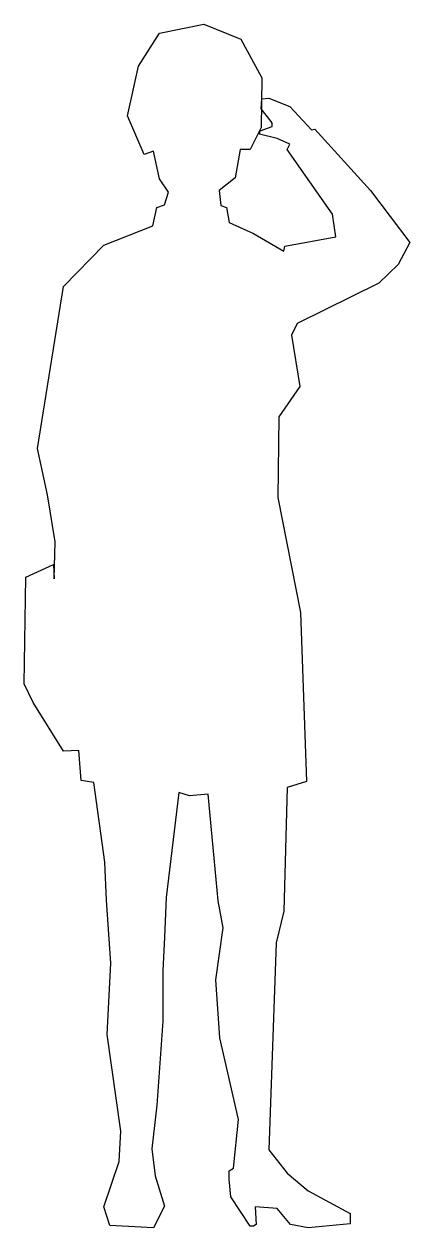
# Model space of a CAD drawing. Extents: x -11549 to -11000, y 10 to 1725.
import ezdxf

# ---------------------------------------------------------------- set-up
doc = ezdxf.new("R2010")
doc.units = 0
doc.layers.get('0').update_dxf_attribs({"linetype": 'CONTINUOUS'})

msp = doc.modelspace()

# ---------------------------------------------------------------- linework, layer by layer
at = {"color": 0}
for points in [[(-11356.7, 1711.6), (-11293.2, 1724.8), (-11240.5, 1703.2), (-11210.6, 1648.1), (-11211.8, 1577.5), (-11227.3, 1546.3), (-11241.7, 1546.3), (-11248.9, 1505.6), (-11271.6, 1487.6), (-11269.2, 1466.1), (-11260.9, 1463.7), (-11257.3, 1442.1), (-11222.5, 1426.6), (-11179.4, 1401.4), (-11178.2, 1408.6), (-11105.2, 1421.8), (-11110, 1454.1), (-11174.6, 1546.3), (-11171, 1553.5), (-11189, 1561.9), (-11214.2, 1567.9), (-11213, 1572.7), (-11196.2, 1578.7), (-11196.2, 1583.4), (-11197.4, 1585.8), (-11211.8, 1603.8), (-11210.6, 1618.2), (-11201, 1619.4), (-11171, 1607.4), (-11139.9, 1573.9), (-11135.1, 1575.1), (-11056.1, 1487.6), (-10999.8, 1413.4), (-11016.6, 1382.3), (-11044.1, 1355.9), (-11160.3, 1298.4), (-11168.7, 1281.7), (-11156.7, 1208.6), (-11186.6, 1165.5), (-11187.8, 1050.5), (-11155.5, 886.5), (-11147.1, 645.8), (-11174.6, 637.4), (-11179.4, 461.3), (-11190.2, 415.8), (-11201, 121.2), (-11174.6, 87.7), (-11144.7, 62.6), (-11084.8, 30.2), (-11084.8, 15.9), (-11144.7, 9.9), (-11169.8, 14.7), (-11189, 37.4), (-11220.1, 39.8), (-11218.9, 14.7), (-11222.5, 12.3), (-11227.3, 12.3), (-11254.9, 54.2), (-11257.3, 79.3), (-11257.3, 91.3), (-11251.3, 94.9), (-11244.1, 164.4), (-11270.4, 280.5), (-11276.4, 363.1), (-11265.7, 437.4), (-11272.8, 475.7), (-11287.2, 627.8), (-11313.6, 625.4), (-11329.1, 630.2), (-11347.1, 480.5), (-11349.5, 424.2), (-11351.9, 376.3), (-11351.9, 304.5), (-11360.3, 184.7), (-11367.4, 122.4), (-11362.7, 84.1), (-11349.5, 41), (-11365, 9.9), (-11427.3, 13.5), (-11435.7, 39.8), (-11414.1, 104.5), (-11411.8, 147.6), (-11430.9, 285.3), (-11426.1, 387.1), (-11432.1, 476.9), (-11434.5, 530.8), (-11450.1, 644.6), (-11468, 647), (-11471.6, 690.1), (-11493.2, 688.9), (-11536.3, 758.3), (-11549.5, 784.7), (-11547.1, 936.8), (-11507.6, 954.7), (-11506.4, 934.4), (-11505.2, 987.1), (-11515.9, 1054.1), (-11530.3, 1120), (-11493.2, 1351.1), (-11435.7, 1409.8), (-11366.2, 1437.3), (-11360.3, 1463.7), (-11349.5, 1467.3), (-11343.5, 1485.2), (-11356.7, 1504.4), (-11365, 1543.9), (-11378.2, 1539.1), (-11402.2, 1594.2), (-11386.6, 1664.9), (-11356.7, 1711.6)], [(-11356.7, 1711.6), (-11293.2, 1724.8), (-11240.5, 1703.2), (-11210.6, 1648.1), (-11211.8, 1577.5), (-11227.3, 1546.3), (-11241.7, 1546.3), (-11248.9, 1505.6), (-11271.6, 1487.6), (-11269.2, 1466.1), (-11260.9, 1463.7), (-11257.3, 1442.1), (-11222.5, 1426.6), (-11179.4, 1401.4), (-11178.2, 1408.6), (-11105.2, 1421.8), (-11110, 1454.1), (-11174.6, 1546.3), (-11171, 1553.5), (-11189, 1561.9), (-11214.2, 1567.9), (-11213, 1572.7), (-11196.2, 1578.7), (-11196.2, 1583.4), (-11197.4, 1585.8), (-11211.8, 1603.8), (-11210.6, 1618.2), (-11201, 1619.4), (-11171, 1607.4), (-11139.9, 1573.9), (-11135.1, 1575.1), (-11056.1, 1487.6), (-10999.8, 1413.4), (-11016.6, 1382.3), (-11044.1, 1355.9), (-11160.3, 1298.4), (-11168.7, 1281.7), (-11156.7, 1208.6), (-11186.6, 1165.5), (-11187.8, 1050.5), (-11155.5, 886.5), (-11147.1, 645.8), (-11174.6, 637.4), (-11179.4, 461.3), (-11190.2, 415.8), (-11201, 121.2), (-11174.6, 87.7), (-11144.7, 62.6), (-11084.8, 30.2), (-11084.8, 15.9), (-11144.7, 9.9), (-11169.8, 14.7), (-11189, 37.4), (-11220.1, 39.8), (-11218.9, 14.7), (-11222.5, 12.3), (-11227.3, 12.3), (-11254.9, 54.2), (-11257.3, 79.3), (-11257.3, 91.3), (-11251.3, 94.9), (-11244.1, 164.4), (-11270.4, 280.5), (-11276.4, 363.1), (-11265.7, 437.4), (-11272.8, 475.7), (-11287.2, 627.8), (-11313.6, 625.4), (-11329.1, 630.2), (-11347.1, 480.5), (-11349.5, 424.2), (-11351.9, 376.3), (-11351.9, 304.5), (-11360.3, 184.7), (-11367.4, 122.4), (-11362.7, 84.1), (-11349.5, 41), (-11365, 9.9), (-11427.3, 13.5), (-11435.7, 39.8), (-11414.1, 104.5), (-11411.8, 147.6), (-11430.9, 285.3), (-11426.1, 387.1), (-11432.1, 476.9), (-11434.5, 530.8), (-11450.1, 644.6), (-11468, 647), (-11471.6, 690.1), (-11493.2, 688.9), (-11536.3, 758.3), (-11549.5, 784.7), (-11547.1, 936.8), (-11507.6, 954.7), (-11506.4, 934.4), (-11505.2, 987.1), (-11515.9, 1054.1), (-11530.3, 1120), (-11493.2, 1351.1), (-11435.7, 1409.8), (-11366.2, 1437.3), (-11360.3, 1463.7), (-11349.5, 1467.3), (-11343.5, 1485.2), (-11356.7, 1504.4), (-11365, 1543.9), (-11378.2, 1539.1), (-11402.2, 1594.2), (-11386.6, 1664.9), (-11356.7, 1711.6), (-11356.7, 1711.6)]]:
    msp.add_lwpolyline(points, dxfattribs=at)

doc.saveas('drawing.dxf')
